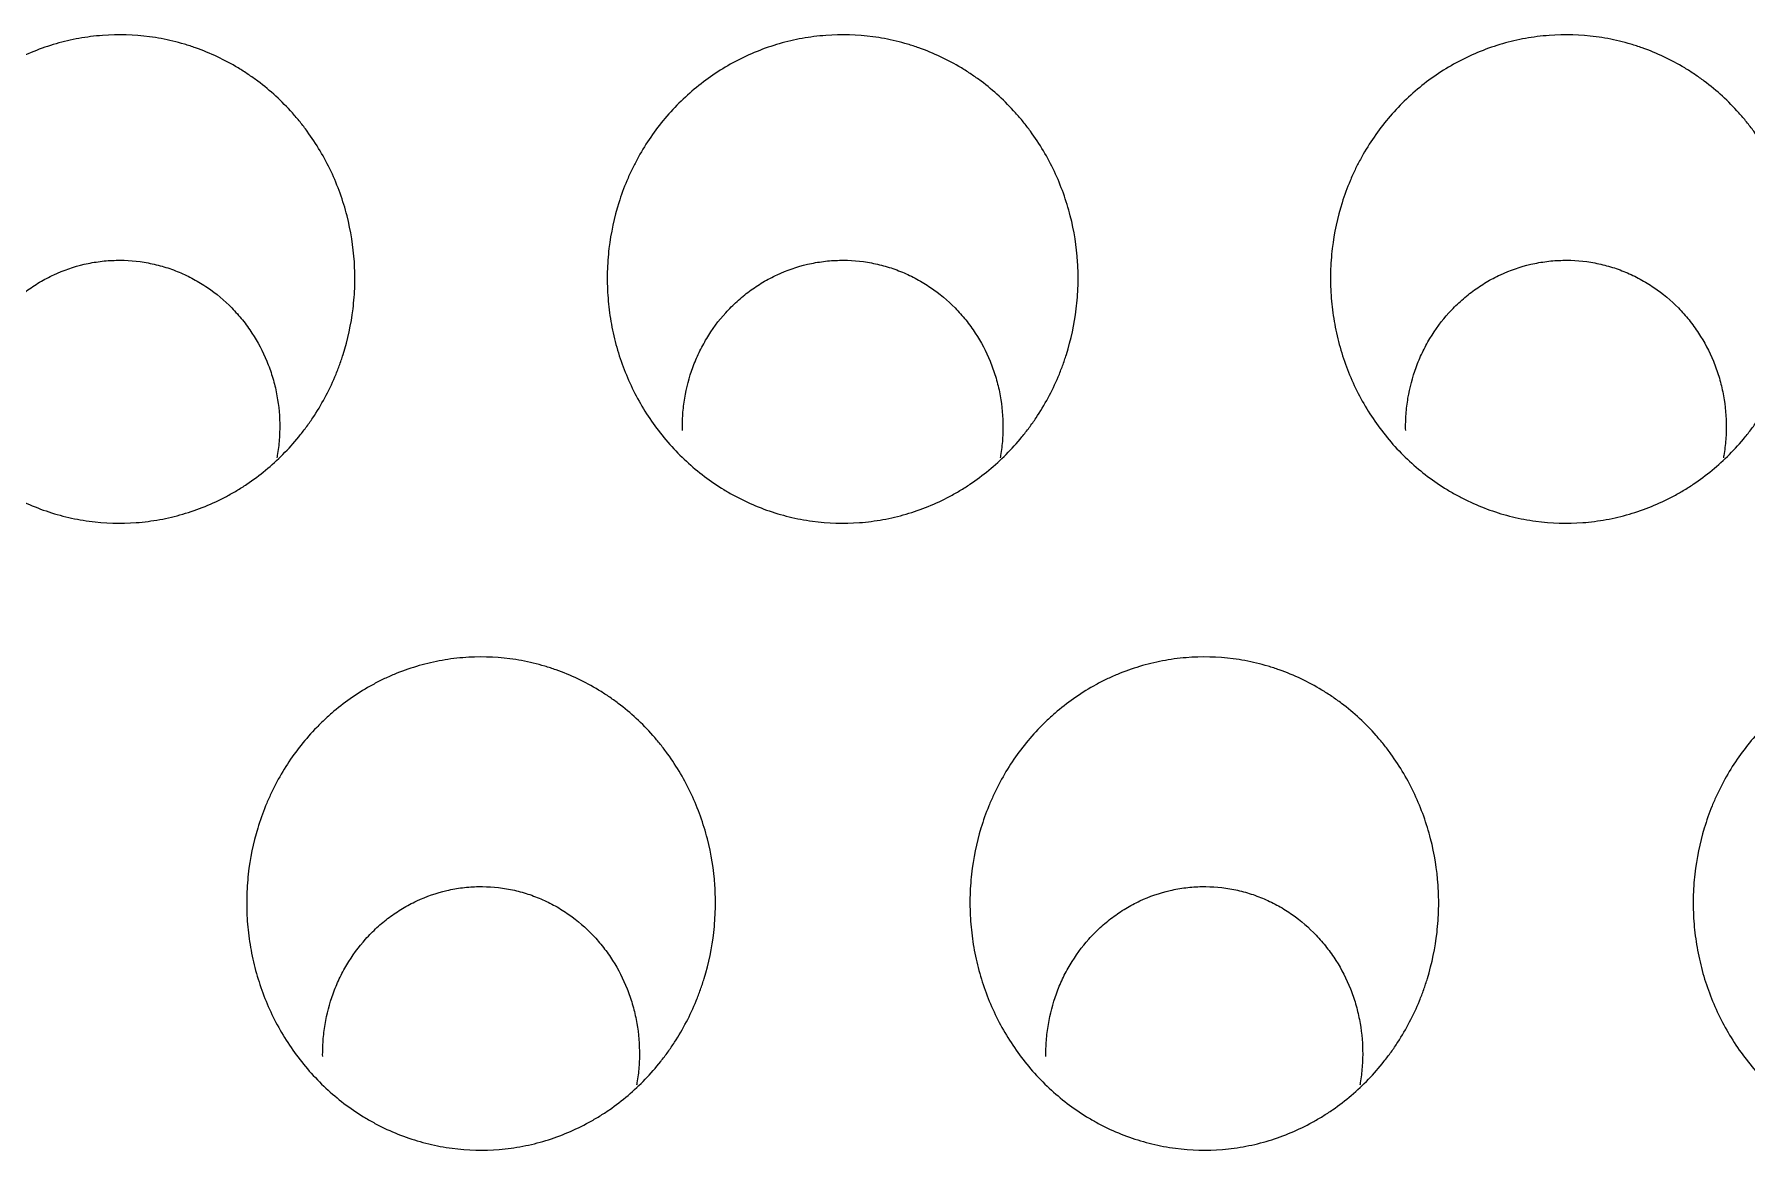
# Model space of a CAD drawing. Header units: inches. Extents: x 3778 to 56227, y -16914 to 35091.
# Drawn here: x 42859.95 to 42867.02, y -12666.44 to -12661.83 of the extents above; entities that cross this region are included whole.
import ezdxf

# ---------------------------------------------------------------- set-up
doc = ezdxf.new("R2010")
doc.units = ezdxf.units.IN
doc.header["$LTSCALE"] = 100
doc.header["$MEASUREMENT"] = 0
doc.layers.add('2-con', color=2, linetype='Continuous')
doc.layers.add('mark-B', color=2, linetype='Continuous', lineweight=20)

# ---------------------------------------------------------------- blocks, each defined once
blk = doc.blocks.new('무풍1WAY 대형')
at = {"layer": 'mark-B'}
for points, knots in [([(-182.9512, -412.9192), (-182.9129, -412.9724), (-182.8803, -413.0283), (-182.8258, -413.145), (-182.804, -413.2059), (-182.7794, -413.3009), (-182.7727, -413.3328), (-182.7623, -413.3967), (-182.7549, -413.4609), (-182.7532, -413.5256), (-182.7542, -413.5743), (-182.7548, -413.5905), (-182.757, -413.6231), (-182.7584, -413.6394), (-182.7675, -413.7203), (-182.7805, -413.7836), (-182.8086, -413.8762), (-182.8194, -413.9068), (-182.8378, -413.952), (-182.8443, -413.967), (-182.8581, -413.9967), (-182.8653, -414.0113), (-182.9029, -414.0832), (-182.9381, -414.1373), (-182.9985, -414.2133), (-183.02, -414.2377), (-183.0542, -414.273), (-183.0659, -414.2845), (-183.0897, -414.3067), (-183.1019, -414.3175), (-183.1638, -414.3698), (-183.2171, -414.4064), (-183.2886, -414.4454), (-183.3031, -414.4528), (-183.3327, -414.467), (-183.3477, -414.4738), (-183.393, -414.4926), (-183.4541, -414.5145), (-183.5171, -414.5299), (-183.565, -414.539), (-183.5811, -414.5416), (-183.6135, -414.546), (-183.6298, -414.5478), (-183.7117, -414.5545), (-183.7767, -414.5529), (-183.8733, -414.5403), (-183.9054, -414.5344), (-183.9533, -414.523), (-183.9692, -414.5187), (-184.0006, -414.5095), (-184.0161, -414.5044), (-184.0928, -414.4773), (-184.1514, -414.4495), (-184.2213, -414.4071), (-184.2352, -414.3982), (-184.2623, -414.3798), (-184.3021, -414.3513), (-184.3642, -414.2992), (-184.4095, -414.2528), (-184.4419, -414.2162), (-184.4525, -414.2038), (-184.473, -414.1782), (-184.4829, -414.1652), (-184.5307, -414.0992), (-184.5635, -414.0434), (-184.6047, -413.9553), (-184.6171, -413.9252), (-184.6391, -413.8636), (-184.6486, -413.8325), (-184.6727, -413.7384), (-184.6829, -413.6746), (-184.6896, -413.5773), (-184.6903, -413.5445), (-184.6888, -413.4794), (-184.6866, -413.4471), (-184.6756, -413.3509), (-184.6625, -413.2875), (-184.6387, -413.2094), (-184.6336, -413.1938), (-184.6226, -413.1631), (-184.6052, -413.1175), (-184.5711, -413.0442), (-184.5386, -412.9884), (-184.5122, -412.9476), (-184.503, -412.9341), (-184.484, -412.9076), (-184.4741, -412.8946), (-184.4232, -412.8303), (-184.3782, -412.7837), (-184.3043, -412.7209), (-184.2786, -412.7011), (-184.2383, -412.6733), (-184.2247, -412.6643), (-184.1967, -412.647), (-184.1825, -412.6388), (-184.111, -412.5994), (-184.0513, -412.5742), (-183.958, -412.5459), (-183.9263, -412.538), (-183.8617, -412.5257), (-183.8293, -412.5213), (-183.7321, -412.5133), (-183.6672, -412.5148), (-183.5858, -412.5255), (-183.5696, -412.5281), (-183.5373, -412.5341), (-183.4894, -412.5444), (-183.4117, -412.5677), (-183.3516, -412.5927), (-183.3073, -412.6139), (-183.2926, -412.6214), (-183.2638, -412.6371), (-183.2497, -412.6453), (-183.1802, -412.688), (-183.1286, -412.7273), (-183.0571, -412.7941), (-183.0341, -412.8177), (-182.9908, -412.8669), (-182.9704, -412.8926), (-182.9512, -412.9192)], [0, 0, 0, 0, 0.03125, 0.03125, 0.0625, 0.0625, 0.078125, 0.078125, 0.09375, 0.109375, 0.109375, 0.117188, 0.117188, 0.125, 0.125, 0.15625, 0.15625, 0.171875, 0.171875, 0.179688, 0.179688, 0.1875, 0.1875, 0.21875, 0.21875, 0.234375, 0.234375, 0.242188, 0.242188, 0.25, 0.25, 0.28125, 0.28125, 0.289063, 0.289063, 0.296875, 0.296875, 0.3125, 0.328125, 0.328125, 0.335938, 0.335938, 0.34375, 0.34375, 0.375, 0.375, 0.390625, 0.390625, 0.398438, 0.398438, 0.40625, 0.40625, 0.4375, 0.4375, 0.445313, 0.445313, 0.453125, 0.46875, 0.484375, 0.484375, 0.492188, 0.492188, 0.5, 0.5, 0.53125, 0.53125, 0.546875, 0.546875, 0.5625, 0.5625, 0.59375, 0.59375, 0.609375, 0.609375, 0.625, 0.625, 0.65625, 0.65625, 0.664063, 0.664063, 0.671875, 0.6875, 0.703125, 0.703125, 0.710938, 0.710938, 0.71875, 0.71875, 0.75, 0.75, 0.765625, 0.765625, 0.773437, 0.773437, 0.78125, 0.78125, 0.8125, 0.8125, 0.828125, 0.828125, 0.84375, 0.84375, 0.875, 0.875, 0.882813, 0.882813, 0.890625, 0.90625, 0.921875, 0.921875, 0.929687, 0.929687, 0.9375, 0.9375, 0.96875, 0.96875, 0.984375, 0.984375, 1, 1, 1, 1]), ([(-179.9637, -412.9192), (-179.9253, -412.9724), (-179.8927, -413.0283), (-179.8383, -413.145), (-179.8164, -413.2059), (-179.7919, -413.3009), (-179.7852, -413.3328), (-179.7748, -413.3967), (-179.7673, -413.4609), (-179.7656, -413.5256), (-179.7666, -413.5743), (-179.7673, -413.5905), (-179.7694, -413.6231), (-179.7709, -413.6394), (-179.7799, -413.7203), (-179.7929, -413.7836), (-179.821, -413.8762), (-179.8318, -413.9068), (-179.8503, -413.952), (-179.8568, -413.967), (-179.8706, -413.9967), (-179.8778, -414.0113), (-179.9154, -414.0832), (-179.9505, -414.1373), (-180.011, -414.2133), (-180.0324, -414.2377), (-180.0666, -414.273), (-180.0783, -414.2845), (-180.1022, -414.3067), (-180.1143, -414.3175), (-180.1763, -414.3698), (-180.2296, -414.4064), (-180.3011, -414.4454), (-180.3156, -414.4528), (-180.3452, -414.467), (-180.3602, -414.4738), (-180.4054, -414.4926), (-180.4666, -414.5145), (-180.5296, -414.5299), (-180.5775, -414.539), (-180.5935, -414.5416), (-180.6259, -414.546), (-180.6423, -414.5478), (-180.7242, -414.5545), (-180.7892, -414.5529), (-180.8858, -414.5403), (-180.9179, -414.5344), (-180.9657, -414.523), (-180.9817, -414.5187), (-181.013, -414.5095), (-181.0286, -414.5044), (-181.1053, -414.4773), (-181.1639, -414.4495), (-181.2338, -414.4071), (-181.2476, -414.3982), (-181.2747, -414.3798), (-181.3145, -414.3513), (-181.3766, -414.2992), (-181.422, -414.2528), (-181.4544, -414.2162), (-181.4649, -414.2038), (-181.4854, -414.1782), (-181.4953, -414.1652), (-181.5432, -414.0992), (-181.5759, -414.0434), (-181.6171, -413.9553), (-181.6295, -413.9252), (-181.6516, -413.8636), (-181.6611, -413.8325), (-181.6851, -413.7384), (-181.6954, -413.6746), (-181.702, -413.5773), (-181.7028, -413.5445), (-181.7013, -413.4794), (-181.6991, -413.4471), (-181.688, -413.3509), (-181.675, -413.2875), (-181.6512, -413.2094), (-181.646, -413.1938), (-181.6351, -413.1631), (-181.6176, -413.1175), (-181.5836, -413.0442), (-181.551, -412.9884), (-181.5246, -412.9476), (-181.5155, -412.9341), (-181.4964, -412.9076), (-181.4866, -412.8946), (-181.4356, -412.8303), (-181.3906, -412.7837), (-181.3167, -412.7209), (-181.291, -412.7011), (-181.2508, -412.6733), (-181.2371, -412.6643), (-181.2092, -412.647), (-181.195, -412.6388), (-181.1234, -412.5994), (-181.0637, -412.5742), (-180.9705, -412.5459), (-180.9387, -412.538), (-180.8741, -412.5257), (-180.8417, -412.5213), (-180.7446, -412.5133), (-180.6796, -412.5148), (-180.5983, -412.5255), (-180.582, -412.5281), (-180.5498, -412.5341), (-180.5019, -412.5444), (-180.4241, -412.5677), (-180.364, -412.5927), (-180.3197, -412.6139), (-180.3051, -412.6214), (-180.2763, -412.6371), (-180.2621, -412.6453), (-180.1926, -412.688), (-180.1411, -412.7273), (-180.0695, -412.7941), (-180.0466, -412.8177), (-180.0033, -412.8669), (-179.9829, -412.8926), (-179.9637, -412.9192)], [0, 0, 0, 0, 0.03125, 0.03125, 0.0625, 0.0625, 0.078125, 0.078125, 0.09375, 0.109375, 0.109375, 0.117187, 0.117187, 0.125, 0.125, 0.15625, 0.15625, 0.171875, 0.171875, 0.179687, 0.179687, 0.1875, 0.1875, 0.21875, 0.21875, 0.234375, 0.234375, 0.242187, 0.242187, 0.25, 0.25, 0.28125, 0.28125, 0.289062, 0.289062, 0.296875, 0.296875, 0.3125, 0.328125, 0.328125, 0.335937, 0.335937, 0.34375, 0.34375, 0.375, 0.375, 0.390625, 0.390625, 0.398437, 0.398437, 0.40625, 0.40625, 0.4375, 0.4375, 0.445312, 0.445312, 0.453125, 0.46875, 0.484375, 0.484375, 0.492187, 0.492187, 0.5, 0.5, 0.53125, 0.53125, 0.546875, 0.546875, 0.5625, 0.5625, 0.59375, 0.59375, 0.609375, 0.609375, 0.625, 0.625, 0.65625, 0.65625, 0.664062, 0.664062, 0.671875, 0.6875, 0.703125, 0.703125, 0.710937, 0.710937, 0.71875, 0.71875, 0.75, 0.75, 0.765625, 0.765625, 0.773437, 0.773437, 0.78125, 0.78125, 0.8125, 0.8125, 0.828125, 0.828125, 0.84375, 0.84375, 0.875, 0.875, 0.882812, 0.882812, 0.890625, 0.90625, 0.921875, 0.921875, 0.929687, 0.929687, 0.9375, 0.9375, 0.96875, 0.96875, 0.984375, 0.984375, 1, 1, 1, 1]), ([(-176.9761, -412.9192), (-176.9378, -412.9724), (-176.9052, -413.0283), (-176.8507, -413.145), (-176.8289, -413.2059), (-176.8043, -413.3009), (-176.7976, -413.3328), (-176.7872, -413.3967), (-176.7798, -413.4609), (-176.7781, -413.5256), (-176.7791, -413.5743), (-176.7798, -413.5905), (-176.7819, -413.6231), (-176.7833, -413.6394), (-176.7924, -413.7203), (-176.8054, -413.7836), (-176.8335, -413.8762), (-176.8443, -413.9068), (-176.8627, -413.952), (-176.8693, -413.967), (-176.883, -413.9967), (-176.8902, -414.0113), (-176.9278, -414.0832), (-176.963, -414.1373), (-177.0234, -414.2133), (-177.0449, -414.2377), (-177.0791, -414.273), (-177.0908, -414.2845), (-177.1146, -414.3067), (-177.1268, -414.3175), (-177.1887, -414.3698), (-177.242, -414.4064), (-177.3135, -414.4454), (-177.328, -414.4528), (-177.3576, -414.467), (-177.3726, -414.4738), (-177.4179, -414.4926), (-177.4791, -414.5145), (-177.542, -414.5299), (-177.5899, -414.539), (-177.606, -414.5416), (-177.6384, -414.546), (-177.6547, -414.5478), (-177.7366, -414.5545), (-177.8016, -414.5529), (-177.8982, -414.5403), (-177.9303, -414.5344), (-177.9782, -414.523), (-177.9941, -414.5187), (-178.0255, -414.5095), (-178.041, -414.5044), (-178.1177, -414.4773), (-178.1763, -414.4495), (-178.2462, -414.4071), (-178.2601, -414.3982), (-178.2872, -414.3798), (-178.327, -414.3513), (-178.3891, -414.2992), (-178.4344, -414.2528), (-178.4668, -414.2162), (-178.4774, -414.2038), (-178.4979, -414.1782), (-178.5078, -414.1652), (-178.5556, -414.0992), (-178.5884, -414.0434), (-178.6296, -413.9553), (-178.642, -413.9252), (-178.664, -413.8636), (-178.6735, -413.8325), (-178.6976, -413.7384), (-178.7079, -413.6746), (-178.7145, -413.5773), (-178.7152, -413.5445), (-178.7137, -413.4794), (-178.7115, -413.4471), (-178.7005, -413.3509), (-178.6874, -413.2875), (-178.6636, -413.2094), (-178.6585, -413.1938), (-178.6475, -413.1631), (-178.6301, -413.1175), (-178.596, -413.0442), (-178.5635, -412.9884), (-178.5371, -412.9476), (-178.5279, -412.9341), (-178.5089, -412.9076), (-178.499, -412.8946), (-178.4481, -412.8303), (-178.4031, -412.7837), (-178.3292, -412.7209), (-178.3035, -412.7011), (-178.2632, -412.6733), (-178.2496, -412.6643), (-178.2216, -412.647), (-178.2074, -412.6388), (-178.1359, -412.5994), (-178.0762, -412.5742), (-177.9829, -412.5459), (-177.9512, -412.538), (-177.8866, -412.5257), (-177.8542, -412.5213), (-177.757, -412.5133), (-177.6921, -412.5148), (-177.6107, -412.5255), (-177.5945, -412.5281), (-177.5622, -412.5341), (-177.5143, -412.5444), (-177.4366, -412.5677), (-177.3765, -412.5927), (-177.3322, -412.6139), (-177.3175, -412.6214), (-177.2887, -412.6371), (-177.2746, -412.6453), (-177.2051, -412.688), (-177.1535, -412.7273), (-177.082, -412.7941), (-177.059, -412.8177), (-177.0157, -412.8669), (-176.9953, -412.8926), (-176.9761, -412.9192)], [0, 0, 0, 0, 0.03125, 0.03125, 0.0625, 0.0625, 0.078125, 0.078125, 0.09375, 0.109375, 0.109375, 0.117187, 0.117187, 0.125, 0.125, 0.15625, 0.15625, 0.171875, 0.171875, 0.179687, 0.179687, 0.1875, 0.1875, 0.21875, 0.21875, 0.234375, 0.234375, 0.242188, 0.242188, 0.25, 0.25, 0.28125, 0.28125, 0.289063, 0.289063, 0.296875, 0.296875, 0.3125, 0.328125, 0.328125, 0.335938, 0.335938, 0.34375, 0.34375, 0.375, 0.375, 0.390625, 0.390625, 0.398438, 0.398438, 0.40625, 0.40625, 0.4375, 0.4375, 0.445313, 0.445313, 0.453125, 0.46875, 0.484375, 0.484375, 0.492188, 0.492188, 0.5, 0.5, 0.53125, 0.53125, 0.546875, 0.546875, 0.5625, 0.5625, 0.59375, 0.59375, 0.609375, 0.609375, 0.625, 0.625, 0.65625, 0.65625, 0.664063, 0.664063, 0.671875, 0.6875, 0.703125, 0.703125, 0.710938, 0.710938, 0.71875, 0.71875, 0.75, 0.75, 0.765625, 0.765625, 0.773438, 0.773438, 0.78125, 0.78125, 0.8125, 0.8125, 0.828125, 0.828125, 0.84375, 0.84375, 0.875, 0.875, 0.882813, 0.882813, 0.890625, 0.90625, 0.921875, 0.921875, 0.929688, 0.929688, 0.9375, 0.9375, 0.96875, 0.96875, 0.984375, 0.984375, 1, 1, 1, 1]), ([(-180.0801, -412.9025), (-180.0797, -412.9247), (-180.0803, -412.9468), (-180.0836, -412.9909), (-180.0863, -413.0129), (-180.0972, -413.0783), (-180.1083, -413.1206), (-180.1308, -413.1824), (-180.1392, -413.2027), (-180.1534, -413.2327), (-180.1584, -413.2426), (-180.1688, -413.2621), (-180.1742, -413.2717), (-180.2023, -413.319), (-180.2282, -413.3544), (-180.2722, -413.4037), (-180.2879, -413.4196), (-180.3204, -413.4494), (-180.3543, -413.4775), (-180.3998, -413.5082), (-180.4287, -413.5245), (-180.4482, -413.5349), (-180.4582, -413.5399), (-180.5084, -413.5634), (-180.5499, -413.5778), (-180.6036, -413.5903), (-180.6144, -413.5925), (-180.6362, -413.5964), (-180.6472, -413.598), (-180.6803, -413.6021), (-180.7023, -413.6036), (-180.7683, -413.6046), (-180.8121, -413.6007), (-180.8666, -413.5899), (-180.8774, -413.5874), (-180.8989, -413.582), (-180.9095, -413.579), (-180.941, -413.5692), (-180.9821, -413.5539), (-181.0215, -413.5346), (-181.0601, -413.5131), (-181.079, -413.5012), (-181.1332, -413.4631), (-181.1663, -413.4345), (-181.2116, -413.3869), (-181.226, -413.3702), (-181.2464, -413.3441), (-181.2531, -413.3351), (-181.2658, -413.3171), (-181.2719, -413.308), (-181.3013, -413.2617), (-181.3212, -413.2227), (-181.3455, -413.1616), (-181.3528, -413.1407), (-181.3653, -413.0983), (-181.3705, -413.0769), (-181.3832, -413.0125), (-181.3877, -412.969), (-181.3886, -412.9031), (-181.3879, -412.8808), (-181.3845, -412.8369), (-181.3819, -412.8151), (-181.3777, -412.7903), (-181.3771, -412.7872), (-181.3765, -412.784)], [0, 0, 0, 0, 0.029285, 0.029285, 0.05857, 0.05857, 0.117141, 0.117141, 0.146426, 0.146426, 0.161068, 0.161068, 0.175711, 0.175711, 0.234281, 0.234281, 0.263566, 0.263566, 0.292852, 0.322137, 0.336779, 0.336779, 0.351422, 0.351422, 0.409992, 0.409992, 0.424635, 0.424635, 0.439277, 0.439277, 0.468563, 0.468563, 0.527133, 0.527133, 0.541775, 0.541775, 0.556418, 0.556418, 0.585703, 0.614988, 0.614988, 0.644273, 0.644273, 0.702844, 0.702844, 0.732129, 0.732129, 0.746771, 0.746771, 0.761414, 0.761414, 0.819984, 0.819984, 0.84927, 0.84927, 0.878555, 0.878555, 0.937125, 0.937125, 0.96641, 0.96641, 0.995695, 0.995695, 1, 1, 1, 1]), ([(-177.0925, -412.9025), (-177.0922, -412.9247), (-177.0928, -412.9468), (-177.0961, -412.9909), (-177.0987, -413.0129), (-177.1096, -413.0783), (-177.1208, -413.1206), (-177.1432, -413.1824), (-177.1517, -413.2027), (-177.1659, -413.2327), (-177.1709, -413.2426), (-177.1812, -413.2621), (-177.1867, -413.2717), (-177.2148, -413.319), (-177.2406, -413.3544), (-177.2847, -413.4037), (-177.3004, -413.4196), (-177.3329, -413.4494), (-177.3667, -413.4775), (-177.4123, -413.5082), (-177.4411, -413.5245), (-177.4607, -413.5349), (-177.4707, -413.5399), (-177.5209, -413.5634), (-177.5624, -413.5778), (-177.616, -413.5903), (-177.6268, -413.5925), (-177.6486, -413.5964), (-177.6596, -413.598), (-177.6928, -413.6021), (-177.7148, -413.6036), (-177.7807, -413.6046), (-177.8245, -413.6007), (-177.879, -413.5899), (-177.8899, -413.5874), (-177.9113, -413.582), (-177.922, -413.579), (-177.9535, -413.5692), (-177.9946, -413.5539), (-178.034, -413.5346), (-178.0725, -413.5131), (-178.0915, -413.5012), (-178.1457, -413.4631), (-178.1788, -413.4345), (-178.2241, -413.3869), (-178.2384, -413.3702), (-178.2589, -413.3441), (-178.2655, -413.3351), (-178.2782, -413.3171), (-178.2844, -413.308), (-178.3138, -413.2617), (-178.3336, -413.2227), (-178.358, -413.1616), (-178.3652, -413.1407), (-178.3777, -413.0983), (-178.3829, -413.0769), (-178.3956, -413.0125), (-178.4002, -412.969), (-178.4011, -412.9031), (-178.4004, -412.8808), (-178.397, -412.8369), (-178.3943, -412.8151), (-178.3901, -412.7903), (-178.3896, -412.7872), (-178.389, -412.784)], [0, 0, 0, 0, 0.029285, 0.029285, 0.05857, 0.05857, 0.117141, 0.117141, 0.146426, 0.146426, 0.161068, 0.161068, 0.175711, 0.175711, 0.234281, 0.234281, 0.263566, 0.263566, 0.292852, 0.322137, 0.336779, 0.336779, 0.351422, 0.351422, 0.409992, 0.409992, 0.424635, 0.424635, 0.439277, 0.439277, 0.468563, 0.468563, 0.527133, 0.527133, 0.541775, 0.541775, 0.556418, 0.556418, 0.585703, 0.614988, 0.614988, 0.644273, 0.644273, 0.702844, 0.702844, 0.732129, 0.732129, 0.746771, 0.746771, 0.761414, 0.761414, 0.819984, 0.819984, 0.84927, 0.84927, 0.878555, 0.878555, 0.937125, 0.937125, 0.96641, 0.96641, 0.995695, 0.995695, 1, 1, 1, 1]), ([(-181.4522, -415.5064), (-181.4138, -415.5593), (-181.3811, -415.6149), (-181.3266, -415.731), (-181.3048, -415.7915), (-181.2844, -415.8703), (-181.2807, -415.8862), (-181.2741, -415.9179), (-181.2653, -415.9656), (-181.2562, -416.0455), (-181.2549, -416.1099), (-181.2561, -416.1583), (-181.2569, -416.1745), (-181.2592, -416.2069), (-181.2608, -416.2231), (-181.2704, -416.3036), (-181.2839, -416.3665), (-181.3129, -416.4585), (-181.324, -416.4888), (-181.3429, -416.5336), (-181.3496, -416.5485), (-181.3637, -416.5778), (-181.371, -416.5923), (-181.4094, -416.6634), (-181.4453, -416.7168), (-181.5067, -416.7917), (-181.5285, -416.8158), (-181.5748, -416.862), (-181.5989, -416.8838), (-181.6739, -416.9452), (-181.7277, -416.9809), (-181.8141, -417.0265), (-181.844, -417.0404), (-181.9044, -417.0647), (-181.9657, -417.0858), (-182.0288, -417.1005), (-182.0768, -417.1092), (-182.0929, -417.1116), (-182.1253, -417.1158), (-182.1417, -417.1174), (-182.2235, -417.1235), (-182.2883, -417.1215), (-182.3848, -417.1087), (-182.4169, -417.1027), (-182.4647, -417.0912), (-182.4806, -417.0869), (-182.5119, -417.0777), (-182.5274, -417.0727), (-182.604, -417.0457), (-182.6625, -417.018), (-182.7324, -416.9759), (-182.7462, -416.9671), (-182.7733, -416.9488), (-182.8131, -416.9205), (-182.8753, -416.8688), (-182.9208, -416.8228), (-182.9532, -416.7865), (-182.9637, -416.7742), (-182.9843, -416.7488), (-182.9942, -416.7359), (-183.0422, -416.6703), (-183.075, -416.6148), (-183.1162, -416.5273), (-183.1286, -416.4973), (-183.1507, -416.436), (-183.1601, -416.405), (-183.1841, -416.3113), (-183.1942, -416.2478), (-183.2005, -416.1509), (-183.2011, -416.1182), (-183.1992, -416.0535), (-183.1968, -416.0213), (-183.1852, -415.9256), (-183.1716, -415.8626), (-183.147, -415.7851), (-183.1418, -415.7696), (-183.1305, -415.7391), (-183.1126, -415.694), (-183.0778, -415.6214), (-183.0446, -415.5661), (-183.0176, -415.5258), (-183.0083, -415.5125), (-182.9889, -415.4864), (-182.9789, -415.4734), (-182.9272, -415.4103), (-182.8816, -415.3645), (-182.8069, -415.3029), (-182.7809, -415.2835), (-182.7403, -415.2563), (-182.7264, -415.2475), (-182.6983, -415.2307), (-182.6841, -415.2227), (-182.6122, -415.1845), (-182.5523, -415.1601), (-182.4743, -415.1374), (-182.4586, -415.1332), (-182.4268, -415.1257), (-182.4106, -415.1224), (-182.3622, -415.1136), (-182.3299, -415.1095), (-182.2329, -415.1022), (-182.168, -415.1041), (-182.0867, -415.1151), (-182.0704, -415.1177), (-182.0383, -415.1238), (-181.9906, -415.1341), (-181.9129, -415.1574), (-181.8529, -415.1823), (-181.8086, -415.2034), (-181.7939, -415.2108), (-181.7652, -415.2264), (-181.751, -415.2346), (-181.6816, -415.2769), (-181.6299, -415.3159), (-181.5583, -415.3822), (-181.5353, -415.4056), (-181.4919, -415.4545), (-181.4715, -415.4799), (-181.4522, -415.5064)], [0, 0, 0, 0, 0.03125, 0.03125, 0.0625, 0.0625, 0.070313, 0.070313, 0.078125, 0.09375, 0.109375, 0.109375, 0.117188, 0.117188, 0.125, 0.125, 0.15625, 0.15625, 0.171875, 0.171875, 0.179688, 0.179688, 0.1875, 0.1875, 0.21875, 0.21875, 0.234375, 0.234375, 0.25, 0.25, 0.28125, 0.28125, 0.296875, 0.296875, 0.3125, 0.328125, 0.328125, 0.335938, 0.335938, 0.34375, 0.34375, 0.375, 0.375, 0.390625, 0.390625, 0.398438, 0.398438, 0.40625, 0.40625, 0.4375, 0.4375, 0.445313, 0.445313, 0.453125, 0.46875, 0.484375, 0.484375, 0.492188, 0.492188, 0.5, 0.5, 0.53125, 0.53125, 0.546875, 0.546875, 0.5625, 0.5625, 0.59375, 0.59375, 0.609375, 0.609375, 0.625, 0.625, 0.65625, 0.65625, 0.664063, 0.664063, 0.671875, 0.6875, 0.703125, 0.703125, 0.710938, 0.710938, 0.71875, 0.71875, 0.75, 0.75, 0.765625, 0.765625, 0.773438, 0.773438, 0.78125, 0.78125, 0.8125, 0.8125, 0.820313, 0.820313, 0.828125, 0.828125, 0.84375, 0.84375, 0.875, 0.875, 0.882813, 0.882813, 0.890625, 0.90625, 0.921875, 0.921875, 0.929688, 0.929688, 0.9375, 0.9375, 0.96875, 0.96875, 0.984375, 0.984375, 1, 1, 1, 1]), ([(-178.4647, -415.5064), (-178.4262, -415.5593), (-178.3936, -415.6149), (-178.3391, -415.731), (-178.3172, -415.7915), (-178.2969, -415.8703), (-178.2932, -415.8862), (-178.2866, -415.9179), (-178.2778, -415.9656), (-178.2687, -416.0455), (-178.2673, -416.1099), (-178.2686, -416.1583), (-178.2693, -416.1745), (-178.2717, -416.2069), (-178.2732, -416.2231), (-178.2828, -416.3036), (-178.2964, -416.3665), (-178.3253, -416.4585), (-178.3364, -416.4888), (-178.3554, -416.5336), (-178.3621, -416.5485), (-178.3761, -416.5778), (-178.3835, -416.5923), (-178.4219, -416.6634), (-178.4577, -416.7168), (-178.5192, -416.7917), (-178.541, -416.8158), (-178.5872, -416.862), (-178.6113, -416.8838), (-178.6864, -416.9452), (-178.7401, -416.9809), (-178.8265, -417.0265), (-178.8564, -417.0404), (-178.9169, -417.0647), (-178.9782, -417.0858), (-179.0413, -417.1005), (-179.0892, -417.1092), (-179.1053, -417.1116), (-179.1378, -417.1158), (-179.1542, -417.1174), (-179.2359, -417.1235), (-179.3008, -417.1215), (-179.3973, -417.1087), (-179.4293, -417.1027), (-179.4772, -417.0912), (-179.493, -417.0869), (-179.5243, -417.0777), (-179.5398, -417.0727), (-179.6164, -417.0457), (-179.675, -417.018), (-179.7449, -416.9759), (-179.7587, -416.9671), (-179.7858, -416.9488), (-179.8256, -416.9205), (-179.8878, -416.8688), (-179.9332, -416.8228), (-179.9656, -416.7865), (-179.9762, -416.7742), (-179.9967, -416.7488), (-180.0067, -416.7359), (-180.0546, -416.6703), (-180.0875, -416.6148), (-180.1287, -416.5273), (-180.1411, -416.4973), (-180.1631, -416.436), (-180.1726, -416.405), (-180.1966, -416.3113), (-180.2067, -416.2478), (-180.2129, -416.1509), (-180.2135, -416.1182), (-180.2117, -416.0535), (-180.2093, -416.0213), (-180.1976, -415.9256), (-180.184, -415.8626), (-180.1595, -415.7851), (-180.1542, -415.7696), (-180.143, -415.7391), (-180.1251, -415.694), (-180.0902, -415.6214), (-180.057, -415.5661), (-180.0301, -415.5258), (-180.0207, -415.5125), (-180.0014, -415.4864), (-179.9913, -415.4734), (-179.9396, -415.4103), (-179.894, -415.3645), (-179.8193, -415.3029), (-179.7933, -415.2835), (-179.7527, -415.2563), (-179.7389, -415.2475), (-179.7107, -415.2307), (-179.6965, -415.2227), (-179.6247, -415.1845), (-179.5647, -415.1601), (-179.4868, -415.1374), (-179.471, -415.1332), (-179.4392, -415.1257), (-179.4231, -415.1224), (-179.3747, -415.1136), (-179.3424, -415.1095), (-179.2453, -415.1022), (-179.1804, -415.1041), (-179.0991, -415.1151), (-179.0829, -415.1177), (-179.0508, -415.1238), (-179.003, -415.1341), (-178.9254, -415.1574), (-178.8653, -415.1823), (-178.8211, -415.2034), (-178.8064, -415.2108), (-178.7776, -415.2264), (-178.7635, -415.2346), (-178.694, -415.2769), (-178.6424, -415.3159), (-178.5708, -415.3822), (-178.5478, -415.4056), (-178.5044, -415.4545), (-178.4839, -415.4799), (-178.4647, -415.5064)], [0, 0, 0, 0, 0.03125, 0.03125, 0.0625, 0.0625, 0.070312, 0.070312, 0.078125, 0.09375, 0.109375, 0.109375, 0.117187, 0.117187, 0.125, 0.125, 0.15625, 0.15625, 0.171875, 0.171875, 0.179687, 0.179687, 0.1875, 0.1875, 0.21875, 0.21875, 0.234375, 0.234375, 0.25, 0.25, 0.28125, 0.28125, 0.296875, 0.296875, 0.3125, 0.328125, 0.328125, 0.335937, 0.335937, 0.34375, 0.34375, 0.375, 0.375, 0.390625, 0.390625, 0.398437, 0.398437, 0.40625, 0.40625, 0.4375, 0.4375, 0.445312, 0.445312, 0.453125, 0.46875, 0.484375, 0.484375, 0.492187, 0.492187, 0.5, 0.5, 0.53125, 0.53125, 0.546875, 0.546875, 0.5625, 0.5625, 0.59375, 0.59375, 0.609375, 0.609375, 0.625, 0.625, 0.65625, 0.65625, 0.664062, 0.664062, 0.671875, 0.6875, 0.703125, 0.703125, 0.710937, 0.710937, 0.71875, 0.71875, 0.75, 0.75, 0.765625, 0.765625, 0.773437, 0.773437, 0.78125, 0.78125, 0.8125, 0.8125, 0.820312, 0.820312, 0.828125, 0.828125, 0.84375, 0.84375, 0.875, 0.875, 0.882812, 0.882812, 0.890625, 0.90625, 0.921875, 0.921875, 0.929687, 0.929687, 0.9375, 0.9375, 0.96875, 0.96875, 0.984375, 0.984375, 1, 1, 1, 1]), ([(-175.4771, -415.5064), (-175.4387, -415.5593), (-175.406, -415.6149), (-175.3515, -415.731), (-175.3297, -415.7915), (-175.3093, -415.8703), (-175.3056, -415.8862), (-175.299, -415.9179), (-175.2902, -415.9656), (-175.2811, -416.0455), (-175.2798, -416.1099), (-175.281, -416.1583), (-175.2818, -416.1745), (-175.2841, -416.2069), (-175.2857, -416.2231), (-175.2953, -416.3036), (-175.3088, -416.3665), (-175.3378, -416.4585), (-175.3489, -416.4888), (-175.3678, -416.5336), (-175.3745, -416.5485), (-175.3886, -416.5778), (-175.3959, -416.5923), (-175.4343, -416.6634), (-175.4702, -416.7168), (-175.5316, -416.7917), (-175.5534, -416.8158), (-175.5997, -416.862), (-175.6238, -416.8838), (-175.6988, -416.9452), (-175.7526, -416.9809), (-175.839, -417.0265), (-175.8689, -417.0404), (-175.9293, -417.0647), (-175.9906, -417.0858), (-176.0537, -417.1005), (-176.1017, -417.1092), (-176.1178, -417.1116), (-176.1502, -417.1158), (-176.1666, -417.1174), (-176.2484, -417.1235), (-176.3132, -417.1215), (-176.4097, -417.1087), (-176.4418, -417.1027), (-176.4896, -417.0912), (-176.5055, -417.0869), (-176.5368, -417.0777), (-176.5523, -417.0727), (-176.6289, -417.0457), (-176.6874, -417.018), (-176.7573, -416.9759), (-176.7711, -416.9671), (-176.7983, -416.9488), (-176.8381, -416.9205), (-176.9002, -416.8688), (-176.9457, -416.8228), (-176.9781, -416.7865), (-176.9886, -416.7742), (-177.0092, -416.7488), (-177.0191, -416.7359), (-177.0671, -416.6703), (-177.0999, -416.6148), (-177.1411, -416.5273), (-177.1535, -416.4973), (-177.1756, -416.436), (-177.185, -416.405), (-177.209, -416.3113), (-177.2191, -416.2478), (-177.2254, -416.1509), (-177.226, -416.1182), (-177.2241, -416.0535), (-177.2217, -416.0213), (-177.2101, -415.9256), (-177.1965, -415.8626), (-177.172, -415.7851), (-177.1667, -415.7696), (-177.1554, -415.7391), (-177.1375, -415.694), (-177.1027, -415.6214), (-177.0695, -415.5661), (-177.0425, -415.5258), (-177.0332, -415.5125), (-177.0138, -415.4864), (-177.0038, -415.4734), (-176.9521, -415.4103), (-176.9065, -415.3645), (-176.8318, -415.3029), (-176.8058, -415.2835), (-176.7652, -415.2563), (-176.7513, -415.2475), (-176.7232, -415.2307), (-176.709, -415.2227), (-176.6371, -415.1845), (-176.5772, -415.1601), (-176.4992, -415.1374), (-176.4835, -415.1332), (-176.4517, -415.1257), (-176.4356, -415.1224), (-176.3871, -415.1136), (-176.3548, -415.1095), (-176.2578, -415.1022), (-176.1929, -415.1041), (-176.1116, -415.1151), (-176.0953, -415.1177), (-176.0632, -415.1238), (-176.0155, -415.1341), (-175.9378, -415.1574), (-175.8778, -415.1823), (-175.8335, -415.2034), (-175.8188, -415.2108), (-175.7901, -415.2264), (-175.7759, -415.2346), (-175.7065, -415.2769), (-175.6548, -415.3159), (-175.5832, -415.3822), (-175.5602, -415.4056), (-175.5168, -415.4545), (-175.4964, -415.4799), (-175.4771, -415.5064)], [0, 0, 0, 0, 0.03125, 0.03125, 0.0625, 0.0625, 0.070313, 0.070313, 0.078125, 0.09375, 0.109375, 0.109375, 0.117188, 0.117188, 0.125, 0.125, 0.15625, 0.15625, 0.171875, 0.171875, 0.179688, 0.179688, 0.1875, 0.1875, 0.21875, 0.21875, 0.234375, 0.234375, 0.25, 0.25, 0.28125, 0.28125, 0.296875, 0.296875, 0.3125, 0.328125, 0.328125, 0.335938, 0.335938, 0.34375, 0.34375, 0.375, 0.375, 0.390625, 0.390625, 0.398438, 0.398438, 0.40625, 0.40625, 0.4375, 0.4375, 0.445313, 0.445313, 0.453125, 0.46875, 0.484375, 0.484375, 0.492188, 0.492188, 0.5, 0.5, 0.53125, 0.53125, 0.546875, 0.546875, 0.5625, 0.5625, 0.59375, 0.59375, 0.609375, 0.609375, 0.625, 0.625, 0.65625, 0.65625, 0.664063, 0.664063, 0.671875, 0.6875, 0.703125, 0.703125, 0.710938, 0.710938, 0.71875, 0.71875, 0.75, 0.75, 0.765625, 0.765625, 0.773438, 0.773438, 0.78125, 0.78125, 0.8125, 0.8125, 0.820313, 0.820313, 0.828125, 0.828125, 0.84375, 0.84375, 0.875, 0.875, 0.882813, 0.882813, 0.890625, 0.90625, 0.921875, 0.921875, 0.929688, 0.929688, 0.9375, 0.9375, 0.96875, 0.96875, 0.984375, 0.984375, 1, 1, 1, 1]), ([(-181.566, -415.4879), (-181.5655, -415.5101), (-181.566, -415.5323), (-181.5692, -415.5765), (-181.5719, -415.5986), (-181.5828, -415.6641), (-181.594, -415.7065), (-181.6167, -415.7685), (-181.6252, -415.7888), (-181.6396, -415.8189), (-181.6446, -415.8288), (-181.6551, -415.8483), (-181.6606, -415.8579), (-181.689, -415.9051), (-181.7152, -415.9405), (-181.7597, -415.9898), (-181.7756, -416.0057), (-181.8084, -416.0355), (-181.8425, -416.0635), (-181.8885, -416.0941), (-181.9175, -416.1104), (-181.9372, -416.1208), (-181.9473, -416.1257), (-181.9978, -416.1492), (-182.0396, -416.1636), (-182.1043, -416.1786), (-182.1263, -416.1826), (-182.1707, -416.1881), (-182.1929, -416.1897), (-182.2592, -416.1911), (-182.3033, -416.1874), (-182.3581, -416.177), (-182.3691, -416.1747), (-182.3908, -416.1694), (-182.4015, -416.1665), (-182.4333, -416.1569), (-182.4749, -416.1421), (-182.5247, -416.1183), (-182.5536, -416.1017), (-182.5727, -416.0901), (-182.5821, -416.0841), (-182.628, -416.0529), (-182.6617, -416.0246), (-182.7079, -415.9774), (-182.7226, -415.9609), (-182.7434, -415.9349), (-182.7502, -415.9261), (-182.7633, -415.9081), (-182.7695, -415.899), (-182.7997, -415.853), (-182.8201, -415.8141), (-182.8411, -415.7633), (-182.845, -415.753), (-182.8525, -415.7321), (-182.856, -415.7216), (-182.8657, -415.6898), (-182.8711, -415.6684), (-182.8844, -415.6039), (-182.8892, -415.5603), (-182.8904, -415.4941), (-182.8898, -415.4718), (-182.8865, -415.4278), (-182.8839, -415.4059), (-182.8797, -415.381), (-182.8791, -415.3777), (-182.8785, -415.3744)], [0, 0, 0, 0, 0.029281, 0.029281, 0.058562, 0.058562, 0.117123, 0.117123, 0.146404, 0.146404, 0.161045, 0.161045, 0.175685, 0.175685, 0.234247, 0.234247, 0.263528, 0.263528, 0.292809, 0.322089, 0.33673, 0.33673, 0.35137, 0.35137, 0.409932, 0.409932, 0.439213, 0.439213, 0.468494, 0.468494, 0.527055, 0.527055, 0.541696, 0.541696, 0.556336, 0.556336, 0.585617, 0.614898, 0.629538, 0.629538, 0.644179, 0.644179, 0.702741, 0.702741, 0.732021, 0.732021, 0.746662, 0.746662, 0.761302, 0.761302, 0.819864, 0.819864, 0.834504, 0.834504, 0.849145, 0.849145, 0.878426, 0.878426, 0.936987, 0.936987, 0.966268, 0.966268, 0.995549, 0.995549, 1, 1, 1, 1]), ([(-178.5784, -415.4879), (-178.5779, -415.5101), (-178.5785, -415.5323), (-178.5817, -415.5765), (-178.5843, -415.5986), (-178.5952, -415.6641), (-178.6064, -415.7065), (-178.6291, -415.7685), (-178.6377, -415.7888), (-178.652, -415.8189), (-178.6571, -415.8288), (-178.6676, -415.8483), (-178.673, -415.8579), (-178.7014, -415.9051), (-178.7276, -415.9405), (-178.7722, -415.9898), (-178.788, -416.0057), (-178.8208, -416.0355), (-178.855, -416.0635), (-178.9009, -416.0941), (-178.93, -416.1104), (-178.9497, -416.1208), (-178.9597, -416.1257), (-179.0103, -416.1492), (-179.0521, -416.1636), (-179.1168, -416.1786), (-179.1387, -416.1826), (-179.1831, -416.1881), (-179.2053, -416.1897), (-179.2717, -416.1911), (-179.3157, -416.1874), (-179.3706, -416.177), (-179.3816, -416.1747), (-179.4032, -416.1694), (-179.4139, -416.1665), (-179.4458, -416.1569), (-179.4873, -416.1421), (-179.5371, -416.1183), (-179.5661, -416.1017), (-179.5851, -416.0901), (-179.5945, -416.0841), (-179.6405, -416.0529), (-179.6742, -416.0246), (-179.7203, -415.9774), (-179.735, -415.9609), (-179.7559, -415.9349), (-179.7627, -415.9261), (-179.7757, -415.9081), (-179.782, -415.899), (-179.8122, -415.853), (-179.8326, -415.8141), (-179.8535, -415.7633), (-179.8575, -415.753), (-179.8649, -415.7321), (-179.8684, -415.7216), (-179.8781, -415.6898), (-179.8836, -415.6684), (-179.8968, -415.6039), (-179.9017, -415.5603), (-179.9029, -415.4941), (-179.9023, -415.4718), (-179.899, -415.4278), (-179.8963, -415.4059), (-179.8921, -415.381), (-179.8915, -415.3777), (-179.8909, -415.3744)], [0, 0, 0, 0, 0.029281, 0.029281, 0.058562, 0.058562, 0.117123, 0.117123, 0.146404, 0.146404, 0.161045, 0.161045, 0.175685, 0.175685, 0.234247, 0.234247, 0.263528, 0.263528, 0.292809, 0.322089, 0.33673, 0.33673, 0.35137, 0.35137, 0.409932, 0.409932, 0.439213, 0.439213, 0.468494, 0.468494, 0.527055, 0.527055, 0.541696, 0.541696, 0.556336, 0.556336, 0.585617, 0.614898, 0.629538, 0.629538, 0.644179, 0.644179, 0.702741, 0.702741, 0.732021, 0.732021, 0.746662, 0.746662, 0.761302, 0.761302, 0.819864, 0.819864, 0.834504, 0.834504, 0.849145, 0.849145, 0.878426, 0.878426, 0.936987, 0.936987, 0.966268, 0.966268, 0.995549, 0.995549, 1, 1, 1, 1]), ([(-175.5909, -415.4879), (-175.5904, -415.5101), (-175.591, -415.5323), (-175.5941, -415.5765), (-175.5968, -415.5986), (-175.6077, -415.6641), (-175.6189, -415.7065), (-175.6416, -415.7685), (-175.6501, -415.7888), (-175.6645, -415.8189), (-175.6695, -415.8288), (-175.68, -415.8483), (-175.6855, -415.8579), (-175.7139, -415.9051), (-175.7401, -415.9405), (-175.7846, -415.9898), (-175.8005, -416.0057), (-175.8333, -416.0355), (-175.8674, -416.0635), (-175.9134, -416.0941), (-175.9424, -416.1104), (-175.9621, -416.1208), (-175.9722, -416.1257), (-176.0227, -416.1492), (-176.0645, -416.1636), (-176.1292, -416.1786), (-176.1512, -416.1826), (-176.1956, -416.1881), (-176.2178, -416.1897), (-176.2841, -416.1911), (-176.3282, -416.1874), (-176.383, -416.177), (-176.394, -416.1747), (-176.4157, -416.1694), (-176.4264, -416.1665), (-176.4582, -416.1569), (-176.4998, -416.1421), (-176.5496, -416.1183), (-176.5785, -416.1017), (-176.5976, -416.0901), (-176.607, -416.0841), (-176.6529, -416.0529), (-176.6866, -416.0246), (-176.7328, -415.9774), (-176.7475, -415.9609), (-176.7684, -415.9349), (-176.7751, -415.9261), (-176.7882, -415.9081), (-176.7944, -415.899), (-176.8246, -415.853), (-176.845, -415.8141), (-176.866, -415.7633), (-176.8699, -415.753), (-176.8774, -415.7321), (-176.8809, -415.7216), (-176.8906, -415.6898), (-176.896, -415.6684), (-176.9093, -415.6039), (-176.9141, -415.5603), (-176.9153, -415.4941), (-176.9147, -415.4718), (-176.9114, -415.4278), (-176.9088, -415.4059), (-176.9046, -415.381), (-176.904, -415.3777), (-176.9034, -415.3744)], [0, 0, 0, 0, 0.029281, 0.029281, 0.058562, 0.058562, 0.117123, 0.117123, 0.146404, 0.146404, 0.161045, 0.161045, 0.175685, 0.175685, 0.234247, 0.234247, 0.263528, 0.263528, 0.292809, 0.322089, 0.33673, 0.33673, 0.35137, 0.35137, 0.409932, 0.409932, 0.439213, 0.439213, 0.468494, 0.468494, 0.527055, 0.527055, 0.541696, 0.541696, 0.556336, 0.556336, 0.585617, 0.614898, 0.629538, 0.629538, 0.644179, 0.644179, 0.702741, 0.702741, 0.732021, 0.732021, 0.746662, 0.746662, 0.761302, 0.761302, 0.819864, 0.819864, 0.834504, 0.834504, 0.849145, 0.849145, 0.878426, 0.878426, 0.936987, 0.936987, 0.966268, 0.966268, 0.995549, 0.995549, 1, 1, 1, 1])]:
    blk.add_open_spline(points, degree=3, knots=knots, dxfattribs=at)
blk = doc.blocks.new('dpdjzjs')
at = {"layer": 'mark-B', "rotation": 180}
blk.add_blockref('무풍1WAY 대형', (178654.9147, 88751.491), dxfattribs=at)

msp = doc.modelspace()

# ---------------------------------------------------------------- block references
at = {"layer": '2-con'}
msp.add_blockref('dpdjzjs', (-135970.8648, -101830.4424), dxfattribs=at)

doc.saveas('drawing.dxf')
